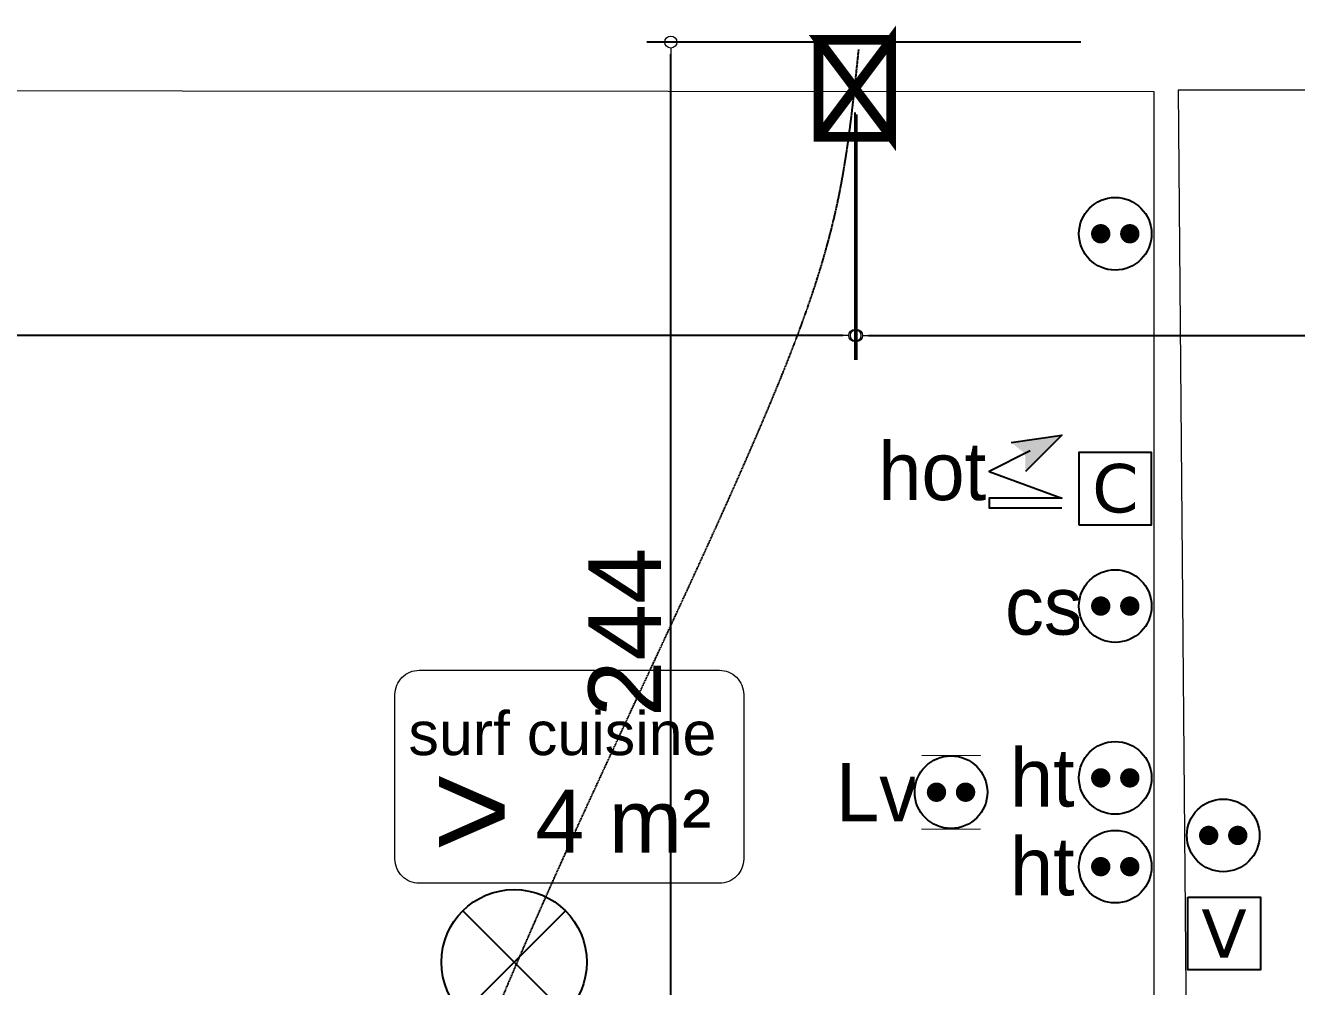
# Model space of a CAD drawing. Header units: millimetres. Extents: x 449410 to 506007, y -379864 to -318775.
# Drawn here: x 463669 to 466294, y -323348 to -321363 of the extents above; entities that cross this region are included whole.
import ezdxf

# ---------------------------------------------------------------- set-up
doc = ezdxf.new("R2010")
doc.units = ezdxf.units.MM
doc.set_wipeout_variables(frame=1)
doc.linetypes.add('prlm_ef', pattern=[0.165, 0.1, -0.065])
doc.layers.add('_GAZELEC-BOITE INCORPO', color=36, linetype='Continuous', lineweight=18)
for name, color, linetype in [('prlm-EAU-EF', 161, 'Continuous'), ('prlm-ELEC-CFA', 181, 'Continuous'), ('prlm-ELEC-CFO', 201, 'Continuous')]:
    doc.layers.add(name, color=color, linetype=linetype)
doc.layers.add('prlm-xpoly', color=7, linetype='Continuous', plot=False)
doc.styles.add('Arial', font='arial.ttf')
doc.styles.add('prlm-elec-cfo', font='comic.ttf', dxfattribs={"height": 12})
doc.styles.add('prlm-sejc', font='arial.ttf', dxfattribs={"height": 20})
doc.styles.get("Standard").update_dxf_attribs({"font": 'arial.ttf'})
doc.dimstyles.new('200', dxfattribs={"dimtxt": 150, "dimasz": 25, "dimexe": 50, "dimexo": 50, "dimgap": 20, "dimtad": 1, "dimdec": 0, "dimlfac": 0.1, "dimdsep": 46, "dimtxsty": 'Arial', "dimblk1": 'DOTBLANK', "dimblk2": 'DOTBLANK', "dimsah": 1, "dimcen": 25, "dimclrd": 5, "dimclre": 5, "dimadec": 0, "dimazin": 0, "dimtfac": 1, "dimtdec": 0, "dimtmove": 0, "dimatfit": 3, "dimldrblk": 'DOTBLANK', "dimfxl": 50, "dimtolj": 1, "dimtzin": 0, "dimarcsym": 0})

# ---------------------------------------------------------------- blocks, each defined once
blk = doc.blocks.new('xi.HOT')
at = {"layer": 'prlm-ELEC-CFO', "lineweight": 5}
blk.add_hatch(color=0, dxfattribs=at).paths.add_polyline_path([(-3, 6), (-0.1, 3.7), (0, 0), (7.5, 7.5)])
at = {"layer": 'prlm-ELEC-CFO', "color": 0}
for points in [[(-3, 6), (7.5, 7.5), (0, 0)], [(0.95, 4.23), (-7.5, 0), (7.5, -5.5), (-7.5, -5.5), (-7.5, -7.5), (7.5, -7.5)]]:
    blk.add_lwpolyline(points, dxfattribs=at)
blk = doc.blocks.new('xi.PCS')
at = {"color": 0, "lineweight": 5}
blk.add_wipeout([(-7.5, -7.5), (7.5, -7.5), (7.5, 7.5), (-7.5, 7.5)], dxfattribs=at).dxf.layer = 'prlm-ELEC-CFO'
at = {"layer": 'prlm-ELEC-CFO', "color": 0, "linetype": 'ByBlock', "lineweight": 5, "const_width": 2}
for points in [[(-4, 0, 1), (-2, 0, 1)], [(2, 0, 1), (4, 0, 1)]]:
    blk.add_lwpolyline(points, format="xyb", close=True, dxfattribs=at)
at = {"layer": 'prlm-ELEC-CFO', "color": 0, "linetype": 'ByBlock', "lineweight": -2}
blk.add_circle((0, 0), 7.5, dxfattribs=at)
blk = doc.blocks.new('xi.SF32')
at = {"layer": 'prlm-ELEC-CFO', "color": 0, "flags": 128}
blk.add_lwpolyline([(-7.5, -7.5), (7.5, -7.5), (7.5, 7.5), (-7.5, 7.5)], close=True, dxfattribs=at)
at = {"layer": 'prlm-ELEC-CFO', "color": 0, "linetype": 'ByBlock', "insert": (0, 0), "char_height": 10, "width": 11.36, "attachment_point": 5}
blk.add_mtext('{\\fVerdana|b0|i0|c0|p34;C}', dxfattribs=at)
blk = doc.blocks.new('xi.LVrob')
at = {"layer": 'prlm-EAU-EF', "color": 0}
blk.add_lwpolyline([(-6, 7.5), (6, 7.5), (-6, -7.5), (6, -7.5)], close=True, dxfattribs=at)
blk = doc.blocks.new('xi.LV')
at = {"color": 0, "lineweight": 5}
blk.add_wipeout([(-7.5, -7.5), (7.5, -7.5), (7.5, 7.5), (-7.5, 7.5)], dxfattribs=at).dxf.layer = 'prlm-ELEC-CFO'
at = {"layer": 'prlm-ELEC-CFO', "color": 0, "linetype": 'ByBlock', "lineweight": 5, "const_width": 2}
for points in [[(-4, 0, 1), (-2, 0, 1)], [(2, 0, 1), (4, 0, 1)]]:
    blk.add_lwpolyline(points, format="xyb", close=True, dxfattribs=at)
at = {"layer": 'prlm-ELEC-CFO', "color": 0, "linetype": 'ByBlock', "lineweight": -2}
blk.add_circle((0, 0), 7.5, dxfattribs=at)
blk = doc.blocks.new('xi.PC')
at = {"color": 0, "lineweight": 5}
blk.add_wipeout([(-7.5, -7.5), (7.5, -7.5), (7.5, 7.5), (-7.5, 7.5)], dxfattribs=at).dxf.layer = 'prlm-ELEC-CFO'
at = {"layer": 'prlm-ELEC-CFO', "color": 0, "linetype": 'ByBlock', "lineweight": 5, "const_width": 2}
for points in [[(-4, 0, 1), (-2, 0, 1)], [(2, 0, 1), (4, 0, 1)]]:
    blk.add_lwpolyline(points, format="xyb", close=True, dxfattribs=at)
at = {"layer": 'prlm-ELEC-CFO', "color": 0, "linetype": 'ByBlock', "lineweight": -2}
blk.add_circle((0, 0), 7.5, dxfattribs=at)
blk = doc.blocks.new('xi.PCHT')
at = {"color": 0, "lineweight": 5}
blk.add_wipeout([(-7.5, -7.5), (7.5, -7.5), (7.5, 7.5), (-7.5, 7.5)], dxfattribs=at).dxf.layer = 'prlm-ELEC-CFO'
at = {"layer": 'prlm-ELEC-CFO', "color": 0, "linetype": 'ByBlock', "lineweight": 5, "const_width": 2}
for points in [[(-4, 0, 1), (-2, 0, 1)], [(2, 0, 1), (4, 0, 1)]]:
    blk.add_lwpolyline(points, format="xyb", close=True, dxfattribs=at)
at = {"layer": 'prlm-ELEC-CFO', "color": 0, "linetype": 'ByBlock', "lineweight": -2}
blk.add_circle((0, 0), 7.5, dxfattribs=at)
blk = doc.blocks.new('xi.PTCE')
at = {"layer": 'prlm-ELEC-CFO', "color": 0}
for points in [[(-10.61, 10.61), (10.61, -10.61)], [(10.61, 10.61), (-10.61, -10.61)]]:
    blk.add_lwpolyline(points, dxfattribs=at)
at = {"layer": 'prlm-ELEC-CFO', "color": 0, "linetype": 'ByBlock'}
blk.add_circle((0, 0), 15, dxfattribs=at)
blk = doc.blocks.new('xi.4m²')
at = {"color": 0}
blk.add_wipeout([(-34.54, 20.54), (34.54, 20.54), (34.54, -20.54), (-34.54, -20.54)], dxfattribs=at).dxf.layer = 'prlm-ELEC-CFO'
at = {"layer": 'prlm-ELEC-CFO', "color": 0, "lineweight": 13}
blk.add_lwpolyline([(-31, 22), (31, 22, -0.414214), (36, 17), (36, -17, -0.414214), (31, -22), (-31, -22, -0.414214), (-36, -17), (-36, 17, -0.414214)], format="xyb", close=True, dxfattribs=at)
at = {"layer": 'prlm-ELEC-CFO', "color": 0, "attachment_point": 6, "line_spacing_factor": 0.8, "style": 'prlm-sejc'}
for s, insert, char_height in [('surf cuisine', (30.36, 8.9), 9), ('4 m²', (29.31, -9.19), 13)]:
    blk.add_mtext(s, dxfattribs=dict(at, insert=insert, char_height=char_height))
at = {"layer": 'prlm-ELEC-CFO', "color": 0, "style": 'prlm-sejc', "flags": 8}
blk.add_attdef('?', (-28.3, -16.79), '', height=20, dxfattribs=at)
blk = doc.blocks.new('xi.TV')
at = {"layer": 'prlm-ELEC-CFA', "color": 0, "linetype": 'ByBlock', "lineweight": -2, "flags": 128}
blk.add_lwpolyline([(-7.5, 7.5), (7.5, 7.5), (7.5, -7.5), (-7.5, -7.5)], close=True, dxfattribs=at)
at = {"layer": 'prlm-ELEC-CFA', "color": 0, "linetype": 'ByBlock', "insert": (0, 0), "char_height": 10, "width": 11.36, "attachment_point": 5}
blk.add_mtext('{\\fVerdana|b0|i0|c0|p34;V}', dxfattribs=at)
blk = doc.blocks.new('_DOTBLANK')
at = {"color": 0, "linetype": 'ByBlock'}
blk.add_line((-0.5, 0), (-1, 0), dxfattribs=at)
blk.add_circle((0, 0), 0.5, dxfattribs=at)
blk = doc.blocks.new('*D188')
at = {"layer": '_GAZELEC-BOITE INCORPO', "color": 5, "lineweight": -2, "transparency": 16777216}
for p, q in [((465847.9, -321397.2), (464951.8, -321397.2)), ((465001.8, -323810.9), (465001.8, -321422.2)), ((465848.1, -323835.9), (464951.8, -323835.9))]:
    blk.add_line(p, q, dxfattribs=at)
at = {"layer": '_GAZELEC-BOITE INCORPO', "color": 5, "lineweight": -2, "transparency": 16777216, "xscale": 25, "yscale": 25, "zscale": 25}
for p, rotation in [((465001.8, -321397.2), 90), ((465001.8, -323835.9), 270)]:
    blk.add_blockref('_DOTBLANK', p, dxfattribs=dict(at, rotation=rotation))
at = {"layer": '_GAZELEC-BOITE INCORPO', "color": 0, "transparency": 16777216, "insert": (464906.5, -322616.6), "char_height": 150, "attachment_point": 5, "rotation": 90, "style": 'Arial'}
blk.add_mtext('\\A1;244', dxfattribs=at)
blk = doc.blocks.new('*D189')
at = {"layer": '_GAZELEC-BOITE INCORPO', "color": 5, "lineweight": -2, "transparency": 16777216}
for p, q in [((469246.5, -321452.3), (469246.5, -322053.5)), ((465384.9, -321547.2), (465384.9, -322053.5)), ((465409.9, -322003.5), (469221.5, -322003.5))]:
    blk.add_line(p, q, dxfattribs=at)
at = {"layer": '_GAZELEC-BOITE INCORPO', "color": 5, "lineweight": -2, "transparency": 16777216, "xscale": 25, "yscale": 25, "zscale": 25, "rotation": 180}
blk.add_blockref('_DOTBLANK', (465384.9, -322003.5), dxfattribs=at)
at = {"layer": '_GAZELEC-BOITE INCORPO', "color": 5, "lineweight": -2, "transparency": 16777216, "xscale": 25, "yscale": 25, "zscale": 25}
blk.add_blockref('_DOTBLANK', (469246.5, -322003.5), dxfattribs=at)
at = {"layer": '_GAZELEC-BOITE INCORPO', "color": 0, "transparency": 16777216, "insert": (467315.7, -321906.8), "char_height": 150, "attachment_point": 5, "style": 'Arial'}
blk.add_mtext('\\A1;386', dxfattribs=at)
blk = doc.blocks.new('*D190')
at = {"layer": '_GAZELEC-BOITE INCORPO', "color": 5, "lineweight": -2, "transparency": 16777216}
for p, q in [((460880.1, -321543.1), (460880.1, -322053.5)), ((465381.6, -321542.8), (465381.6, -322053.5)), ((465356.6, -322003.5), (460905.1, -322003.5))]:
    blk.add_line(p, q, dxfattribs=at)
at = {"layer": '_GAZELEC-BOITE INCORPO', "color": 5, "lineweight": -2, "transparency": 16777216, "xscale": 25, "yscale": 25, "zscale": 25, "rotation": 180}
blk.add_blockref('_DOTBLANK', (460880.1, -322003.5), dxfattribs=at)
at = {"layer": '_GAZELEC-BOITE INCORPO', "color": 5, "lineweight": -2, "transparency": 16777216, "xscale": 25, "yscale": 25, "zscale": 25}
blk.add_blockref('_DOTBLANK', (465381.6, -322003.5), dxfattribs=at)
at = {"layer": '_GAZELEC-BOITE INCORPO', "color": 0, "transparency": 16777216, "insert": (463130.8, -321906.9), "char_height": 150, "attachment_point": 5, "style": 'Arial'}
blk.add_mtext('\\A1;450', dxfattribs=at)

msp = doc.modelspace()

# ---------------------------------------------------------------- linework, layer by layer
at = {"layer": '_GAZELEC-BOITE INCORPO', "const_width": 20}
msp.add_lwpolyline([(465356.613, -321392.822), (465306.613, -321392.826), (465306.628, -321592.819), (465456.628, -321592.814), (465456.613, -321392.814), (465306.613, -321392.826), (465456.628, -321592.814), (465456.606, -321392.814), (465306.628, -321592.819)], dxfattribs=at)
at = {"layer": 'prlm-xpoly', "lineweight": 0}
for points in [[(460983.416, -325938.248), (464642.716, -325938.248), (464642.794, -324949.423), (465383.498, -324949.423), (465383.499, -324619.858), (465999.282, -324619.858), (465999.283, -321499.863), (460982.804, -321496.552)], [(468598.612, -325296.371), (468598.612, -324948.377), (469149.886, -324948.375), (469149.28, -321496.553), (466049.27, -321496.552), (466081.137, -325296.376)]]:
    msp.add_lwpolyline(points, close=True, dxfattribs=at)

# ---------------------------------------------------------------- block references
at = {"layer": 'prlm-EAU-EF', "xscale": 10, "yscale": 10, "zscale": 10}
msp.add_blockref('xi.LVrob', (465580.156, -322946.87), dxfattribs=at)
at = {"layer": 'prlm-ELEC-CFA', "xscale": 10, "yscale": 10, "zscale": 10}
msp.add_blockref('xi.TV', (466143.883, -323238.718), dxfattribs=at)
at = {"layer": 'prlm-ELEC-CFO', "xscale": 10, "yscale": 10, "zscale": 10}
for name, p in [('xi.SF32', (465919.282, -322319.775)), ('xi.PTCE', (464678.02, -323297.995))]:
    msp.add_blockref(name, p, dxfattribs=at)

# ---------------------------------------------------------------- dimensions: what is measured, and where the dimension line sits
at = {"layer": '_GAZELEC-BOITE INCORPO'}
dim = msp.add_linear_dim(base=(460880.075, -322003.463), p1=(465381.62, -321492.82), p2=(460880.075, -321493.102), dimstyle='200', dxfattribs=at)
dim.commit()
dim.dimension.update_dxf_attribs({"geometry": '*D190', "text_midpoint": (463130.848, -321906.877)})

# ---------------------------------------------------------------- next in the draw order: block references
at = {"layer": 'prlm-ELEC-CFO', "xscale": 10, "yscale": 10, "zscale": 10}
for p in [(465919.283, -321793.251), (466142.184, -323036.114)]:
    msp.add_blockref('xi.PC', p, dxfattribs=at)
msp.add_blockref('xi.4m²', (464792.127, -322914.911), dxfattribs=at).add_auto_attribs({'?': '>'})

# ---------------------------------------------------------------- next in the draw order: texts
at = {"layer": 'prlm-EAU-EF', "lineweight": 20, "insert": (465427.33, -322946.87), "char_height": 120, "attachment_point": 5, "line_spacing_factor": 0.8, "style": 'prlm-elec-cfo', "bg_fill": 3, "box_fill_scale": 1.1, "bg_fill_color": 256, "bg_fill_transparency": 0}
msp.add_mtext('Lv', dxfattribs=at)
at = {"layer": 'prlm-ELEC-CFO', "lineweight": 20, "char_height": 120, "attachment_point": 5, "line_spacing_factor": 0.8, "style": 'prlm-elec-cfo', "bg_fill": 3, "box_fill_scale": 1.1, "bg_fill_color": 256, "bg_fill_transparency": 0}
for s, insert in [('hot', (465541.322, -322284.279)), ('cs', (465771.834, -322562.33)), ('ht', (465768.522, -322917.29)), ('ht', (465768.522, -323100.686))]:
    msp.add_mtext(s, dxfattribs=dict(at, insert=insert))

# ---------------------------------------------------------------- next in the draw order: block references
at = {"layer": 'prlm-ELEC-CFO', "xscale": 10, "yscale": 10, "zscale": 10}
for name, p in [('xi.HOT', (465734.055, -322284.279)), ('xi.PCS', (465919.282, -322562.33)), ('xi.PCHT', (465919.282, -322917.29)), ('xi.PCHT', (465919.282, -323100.686))]:
    msp.add_blockref(name, p, dxfattribs=at)

# ---------------------------------------------------------------- next in the draw order: texts
at = {"layer": 'prlm-ELEC-CFO', "lineweight": 20, "insert": (465427.33, -322946.87), "char_height": 120, "attachment_point": 5, "line_spacing_factor": 0.8, "style": 'prlm-elec-cfo', "bg_fill": 3, "box_fill_scale": 1.1, "bg_fill_color": 256, "bg_fill_transparency": 0}
msp.add_mtext('Lv', dxfattribs=at)

# ---------------------------------------------------------------- next in the draw order: dimensions: what is measured, and where the dimension line sits
at = {"layer": '_GAZELEC-BOITE INCORPO'}
dim = msp.add_linear_dim(base=(469246.546, -322003.463), p1=(465384.933, -321497.236), p2=(469246.546, -321402.257), dimstyle='200', dxfattribs=at)
dim.commit()
dim.dimension.update_dxf_attribs({"geometry": '*D189', "text_midpoint": (467315.739, -321906.826)})

# ---------------------------------------------------------------- next in the draw order: block references
at = {"layer": 'prlm-ELEC-CFO', "xscale": 10, "yscale": 10, "zscale": 10}
msp.add_blockref('xi.LV', (465580.156, -322946.87), dxfattribs=at)

# ---------------------------------------------------------------- next in the draw order: linework, layer by layer
at = {"layer": 'prlm-EAU-EF', "linetype": 'prlm_ef'}
msp.add_spline([(467830.972, -328121.081), (467752.521, -327785.226), (467064.604, -326897.004), (464396.436, -324823.648), (465192.525, -322178.049), (465346.533, -321725.986), (465389.719, -321412.268)], degree=3, dxfattribs=at)

# ---------------------------------------------------------------- next in the draw order: dimensions: what is measured, and where the dimension line sits
at = {"layer": '_GAZELEC-BOITE INCORPO'}
dim = msp.add_linear_dim(base=(465001.797, -321397.204), p1=(465898.09, -323835.943), p2=(465897.937, -321397.204), angle=90, dimstyle='200', dxfattribs=at)
dim.commit()
dim.dimension.update_dxf_attribs({"geometry": '*D188', "text_midpoint": (464906.49, -322616.573)})

doc.saveas('drawing.dxf')
